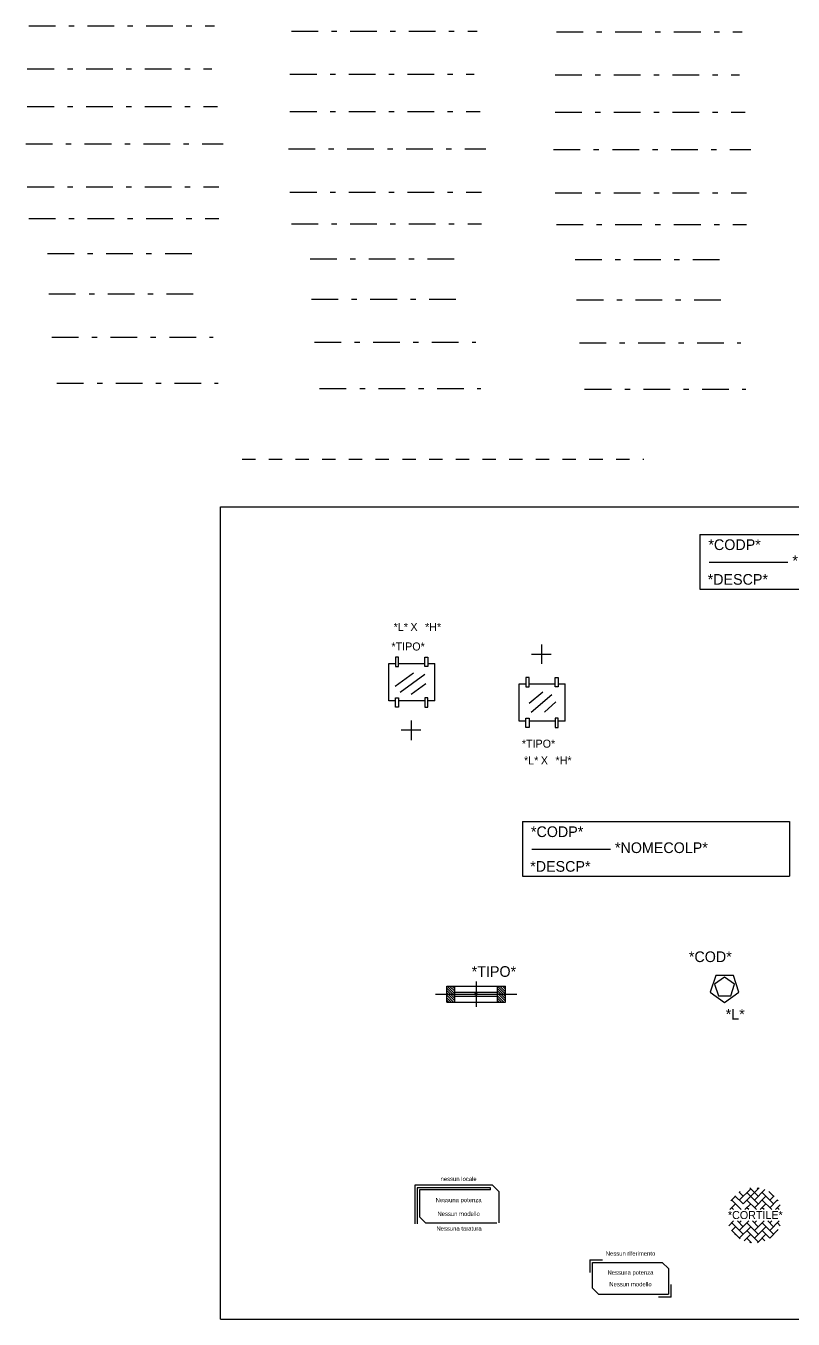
# Model space of a CAD drawing. Extents: x -3.3 to 36.8, y 0.3 to 24.5.
# Drawn here: x -3.29 to 11.08, y 0.25 to 24.49 of the extents above; entities that cross this region are included whole.
import ezdxf
from ezdxf.enums import TextEntityAlignment as Align

# ---------------------------------------------------------------- set-up
doc = ezdxf.new("R2010")
doc.units = 0
for name, pattern in [('CONF1', [1, 0.5, -0.25, 0, -0.25]), ('CONF10', [1, 0.5, -0.25, 0, -0.25]), ('CONF11', [1, 0.5, -0.25, 0, -0.25]), ('CONF12', [1, 0.5, -0.25, 0, -0.25]), ('CONF13', [1, 0.5, -0.25, 0, -0.25]), ('CONF14', [1, 0.5, -0.25, 0, -0.25]), ('CONF15', [1, 0.5, -0.25, 0, -0.25]), ('CONF16', [1, 0.5, -0.25, 0, -0.25]), ('CONF17', [1, 0.5, -0.25, 0, -0.25]), ('CONF18', [1, 0.5, -0.25, 0, -0.25]), ('CONF19', [1, 0.5, -0.25, 0, -0.25]), ('CONF2', [1, 0.5, -0.25, 0, -0.25]), ('CONF20', [1, 0.5, -0.25, 0, -0.25]), ('CONF21', [1, 0.5, -0.25, 0, -0.25]), ('CONF22', [1, 0.5, -0.25, 0, -0.25]), ('CONF23', [1, 0.5, -0.25, 0, -0.25]), ('CONF24', [1, 0.5, -0.25, 0, -0.25]), ('CONF25', [1, 0.5, -0.25, 0, -0.25]), ('CONF26', [1, 0.5, -0.25, 0, -0.25]), ('CONF27', [1, 0.5, -0.25, 0, -0.25]), ('CONF28', [1, 0.5, -0.25, 0, -0.25]), ('CONF29', [1, 0.5, -0.25, 0, -0.25]), ('CONF3', [1, 0.5, -0.25, 0, -0.25]), ('CONF30', [1, 0.5, -0.25, 0, -0.25]), ('CONF4', [1, 0.5, -0.25, 0, -0.25]), ('CONF5', [1, 0.5, -0.25, 0, -0.25]), ('CONF6', [1, 0.5, -0.25, 0, -0.25]), ('CONF7', [1, 0.5, -0.25, 0, -0.25]), ('CONF8', [1, 0.5, -0.25, 0, -0.25]), ('CONF9', [1, 0.5, -0.25, 0, -0.25]), ('SPECIALE', [0.5, 0.25, -0.25])]:
    doc.linetypes.add(name, pattern=pattern)
doc.layers.get('0').update_dxf_attribs({"linetype": 'CONTINUOUS'})

# ---------------------------------------------------------------- blocks, each defined once
blk = doc.blocks.new('TABCOLORI')
at = {"color": 0, "linetype": 'CONTINUOUS'}
for p, q in [((0, 1.026674), (0, 0)), ((0, 1.026674), (5.001577, 1.026674)), ((0, 0), (5.001577, 0))]:
    blk.add_line(p, q, dxfattribs=at)
at = {"color": 7, "linetype": 'CONTINUOUS'}
for p, q in [((5.001577, 1.026674), (5.001577, 0)), ((0.174728, 0.509845), (1.649434, 0.509845))]:
    blk.add_line(p, q, dxfattribs=at)
at = {"color": 7, "flags": 8}
for tag, p in [('CODP', (0.159297, 0.733963)), ('NOMECOLP', (1.73185, 0.433644)), ('DESCP', (0.145319, 0.084435))]:
    blk.add_attdef(tag, p, '', height=0.2, dxfattribs=at)
blk = doc.blocks.new('ETICHETTAPAN')
at = {"color": 1, "linetype": 'CONTINUOUS'}
for p, q in [((1.22, 0.704), (-0.237, 0.704)), ((-0.237, 0.704), (-0.237, -0.018)), ((1.181, 0.619), (-0.15, 0.619)), ((-0.15, 0.619), (-0.15, 0.116)), ((1.336, 0.588), (1.22, 0.704)), ((1.336, 0.588), (1.336, 0)), ((-0.15, 0.116), (-0.034, 0)), ((-0.034, 0), (1.298, 0))]:
    blk.add_line(p, q, dxfattribs=at)
at = {"color": 5, "linetype": 'CONTINUOUS'}
for p, q in [((1.181, 0.658), (-0.191, 0.658)), ((-0.191, 0.658), (-0.191, -0.018)), ((1.181, 0.619), (1.181, 0.658))]:
    blk.add_line(p, q, dxfattribs=at)
at = {"color": 7, "linetype": 'CONTINUOUS'}
for tag, flags, p in [('NLOC', 8, (0.585, 0.824)), ('POTENZA', 8, (0.585, 0.428)), ('MODELLO', 8, (0.585, 0.17)), ('TARATURA', 8, (0.593, -0.105)), ('LINK', 9, (0.601, -0.274)), ('RIF', 9, (0.601, -0.437))]:
    blk.add_attdef(tag, text='', height=0.08, dxfattribs=dict(at, flags=flags)).set_placement(p, align=Align.MIDDLE_CENTER)
blk = doc.blocks.new('FINLUCUP')
at = {"color": 0}
for p, q in [((-0.419, 0.555), (-0.419, 1.253)), ((-0.419, 1.253), (-0.29, 1.253)), ((-0.419, 0.555), (-0.419, 1.253)), ((-0.419, 1.253), (-0.29, 1.253)), ((-0.233, 1.253), (0.258, 1.253)), ((-0.233, 1.253), (0.258, 1.253)), ((0.315, 1.253), (0.444, 1.253)), ((0.315, 1.253), (0.444, 1.253)), ((0.444, 0.555), (0.444, 1.253)), ((0.444, 0.555), (0.444, 1.253)), ((-0.298, 0.828), (0.043, 1.075)), ((-0.207, 0.713), (0.258, 1.055)), ((0.274, 0.868), (0.004, 0.674)), ((-0.29, 0.555), (-0.419, 0.555)), ((-0.29, 0.555), (-0.419, 0.555)), ((0.258, 0.555), (-0.233, 0.555)), ((0.258, 0.555), (-0.233, 0.555)), ((0.444, 0.555), (0.315, 0.555)), ((0.444, 0.555), (0.315, 0.555))]:
    blk.add_line(p, q, dxfattribs=at)
at = {"color": 0, "linetype": 'CONTINUOUS'}
for p, q in [((0.184, 0), (-0.184, 0)), ((0, 0.184), (0, -0.184))]:
    blk.add_line(p, q, dxfattribs=at)
at = {"color": 0}
for points in [[(-0.29, 1.373), (-0.29, 1.198), (-0.233, 1.198), (-0.233, 1.373)], [(0.315, 1.373), (0.315, 1.198), (0.258, 1.198), (0.258, 1.373)], [(-0.29, 0.435), (-0.29, 0.61), (-0.233, 0.61), (-0.233, 0.435)], [(0.315, 0.435), (0.315, 0.61), (0.258, 0.61), (0.258, 0.435)]]:
    blk.add_lwpolyline(points, close=True, dxfattribs=at)
blk.add_text('X', height=0.15, dxfattribs=at).set_placement((-0.012, 1.862))
at = {"color": 0, "flags": 8}
blk.add_attdef('LARGHEZZA', text='', height=0.15, dxfattribs=at).set_placement((-0.058, 1.862), align=Align.RIGHT)
blk.add_attdef('ALTEZZA', (0.263, 1.862), '', height=0.15, dxfattribs=at)
blk.add_attdef('TIPO', text='', height=0.15, dxfattribs=at).set_placement((-0.367, 1.451), align=Align.BOTTOM_LEFT)
blk = doc.blocks.new('FINLUCDWN')
at = {"color": 0, "linetype": 'BYBLOCK'}
for p, q in [((-0.184, 0), (0.184, 0)), ((0, 0.184), (0, -0.184))]:
    blk.add_line(p, q, dxfattribs=at)
at = {"color": 0}
for p, q in [((-0.419, -1.253), (-0.419, -0.555)), ((-0.419, -0.555), (-0.29, -0.555)), ((-0.233, -0.555), (0.258, -0.555)), ((0.315, -0.555), (0.444, -0.555)), ((0.444, -1.253), (0.444, -0.555)), ((-0.29, -1.253), (-0.419, -1.253)), ((0.258, -1.253), (-0.233, -1.253)), ((0.444, -1.253), (0.315, -1.253))]:
    blk.add_line(p, q, dxfattribs=at)
for p, q in [((-0.23, -0.92), (0.028, -0.708)), ((-0.194, -1.086), (0.193, -0.758)), ((0.054, -1.086), (0.268, -0.892))]:
    blk.add_line(p, q)
for points in [[(-0.29, -0.435), (-0.29, -0.61), (-0.233, -0.61), (-0.233, -0.435)], [(0.315, -0.435), (0.315, -0.61), (0.258, -0.61), (0.258, -0.435)], [(-0.29, -1.373), (-0.29, -1.198), (-0.233, -1.198), (-0.233, -1.373)], [(0.315, -1.373), (0.315, -1.198), (0.258, -1.198), (0.258, -1.373)]]:
    blk.add_lwpolyline(points, close=True, dxfattribs=at)
at = {"color": 0, "linetype": 'BYBLOCK'}
blk.add_text('X', height=0.15, dxfattribs=at).set_placement((-0.012, -2.066))
at = {"color": 0, "flags": 8}
blk.add_attdef('TIPO', text='', height=0.15, dxfattribs=at).set_placement((-0.367, -1.797), align=Align.BOTTOM_LEFT)
at = {"color": 0, "linetype": 'BYBLOCK', "flags": 8}
blk.add_attdef('LARGHEZZA', text='', height=0.15, dxfattribs=at).set_placement((-0.058, -2.066), align=Align.RIGHT)
blk.add_attdef('ALTEZZA', (0.263, -2.066), '', height=0.15, dxfattribs=at)
blk = doc.blocks.new('ETICHETTA')
at = {"color": 5}
for p, q in [((-0.051, 0.648), (-0.051, 0.411)), ((-0.051, 0.648), (0.186, 0.648)), ((1.475, -0.051), (1.475, 0.186)), ((1.475, -0.051), (1.238, -0.051))]:
    blk.add_line(p, q, dxfattribs=at)
at = {"color": 1, "linetype": 'CONTINUOUS'}
for p, q in [((0, 0.116), (0, 0.597)), ((0, 0.597), (1.308, 0.597)), ((1.424, 0.481), (1.308, 0.597)), ((1.424, 0.481), (1.424, 0)), ((0, 0.116), (0.116, 0)), ((0.116, 0), (1.424, 0))]:
    blk.add_line(p, q, dxfattribs=at)
at = {"color": 7, "linetype": 'CONTINUOUS'}
for tag, flags, p in [('LINK', 9, (0.713, 0.973)), ('RIF', 8, (0.713, 0.764)), ('POTENZA', 8, (0.713, 0.408)), ('MODELLO', 8, (0.713, 0.189))]:
    blk.add_attdef(tag, text='', height=0.08, dxfattribs=dict(at, flags=flags)).set_placement(p, align=Align.MIDDLE_CENTER)
blk = doc.blocks.new('PON', base_point=(10.9387, 6.2482))
at = {"color": 0}
for p, q in [((10.775922, 6.486865), (10.673552, 6.171804)), ((10.94156, 6.454919), (10.75512, 6.319463)), ((10.75512, 6.319463), (10.826333, 6.10029)), ((11.107197, 6.486865), (10.775922, 6.486865)), ((11.128, 6.319463), (10.94156, 6.454919)), ((11.056786, 6.10029), (11.128, 6.319463)), ((11.209567, 6.171804), (11.107197, 6.486865)), ((10.673552, 6.171804), (10.94156, 5.977085)), ((10.826333, 6.10029), (11.056786, 6.10029)), ((10.94156, 5.977085), (11.209567, 6.171804))]:
    blk.add_line(p, q, dxfattribs=at)
at = {"color": 0, "linetype": 'CONTINUOUS', "flags": 8}
for tag, p in [('TIPO', (10.67496, 6.735338)), ('LUNG', (11.14156, 5.659101))]:
    blk.add_attdef(tag, text='', height=0.2, dxfattribs=at).set_placement(p, align=Align.CENTER)
blk = doc.blocks.new('FIN')
at = {"color": 0}
for p, q in [((-0.763, 0), (0.763, 0)), ((-0.55, 0.15), (0.55, 0.15)), ((-0.55, -0.15), (-0.55, 0.15)), ((-0.4, -0.037), (-0.55, 0.113)), ((-0.4, -0.082), (-0.55, 0.068)), ((-0.4, -0.127), (-0.55, 0.023)), ((-0.4, 0.008), (-0.542, 0.15)), ((-0.4, 0.053), (-0.497, 0.15)), ((-0.4, 0.098), (-0.452, 0.15)), ((-0.4, 0.143), (-0.407, 0.15)), ((-0.4, -0.15), (-0.4, 0.15)), ((-0.4, 0.036), (0.4, 0.036)), ((0, 0.24), (0, -0.24)), ((0.4, -0.15), (0.4, 0.15)), ((0.55, -0.044), (0.4, 0.106)), ((0.55, -0.089), (0.4, 0.061)), ((0.55, -0.134), (0.4, 0.016)), ((0.551, 0), (0.401, 0.15)), ((0.55, 0.046), (0.446, 0.15)), ((0.55, 0.091), (0.491, 0.15)), ((0.55, 0.135), (0.535, 0.15)), ((0.55, -0.15), (0.55, 0.15)), ((-0.422, -0.15), (-0.55, -0.022)), ((-0.467, -0.15), (-0.55, -0.067)), ((-0.512, -0.15), (-0.55, -0.112)), ((-0.55, -0.15), (0.55, -0.15)), ((-0.4, -0.036), (0.4, -0.036)), ((0.521, -0.15), (0.4, -0.029)), ((0.476, -0.15), (0.4, -0.074)), ((0.431, -0.15), (0.4, -0.119))]:
    blk.add_line(p, q, dxfattribs=at)
for radius in [0.0215, 0.0185, 0.0155, 0.0122, 0.00923, 0.00625]:
    blk.add_circle((0, 0), radius, dxfattribs=at)
at = {"color": 0, "flags": 8}
blk.add_attdef('TIPO', text='', height=0.2, dxfattribs=at).set_placement((0.333, 0.324), align=Align.CENTER)
at = {"color": 0, "flags": 9}
blk.add_attdef('ALTEZZA', (0.15, -0.365), '', height=0.2, dxfattribs=at)
blk = doc.blocks.new('LOCCORT')
at = {"color": 0}
for p, q in [((-0.307, 0.276), (-0.093, 0.49)), ((0.05, 0.347), (-0.106, 0.503)), ((-0.022, 0.419), (0.063, 0.503)), ((0.05, 0.49), (0.032, 0.507)), ((-0.466, 0.26), (-0.378, 0.347)), ((-0.27, 0.097), (-0.449, 0.276)), ((-0.236, 0.205), (-0.389, 0.358)), ((-0.236, 0.347), (-0.31, 0.422)), ((-0.307, 0.419), (-0.29, 0.435)), ((-0.236, 0.205), (0.021, 0.461)), ((0.05, 0.205), (-0.164, 0.419)), ((0.015, 0.097), (-0.164, 0.276)), ((-0.022, 0.276), (0.174, 0.472)), ((-0.022, 0.134), (0.192, 0.347)), ((0.335, 0.205), (0.121, 0.419)), ((0.3, 0.097), (0.121, 0.276)), ((0.335, 0.347), (0.247, 0.435)), ((0.263, 0.419), (0.267, 0.422)), ((0.263, 0.276), (0.345, 0.358)), ((0.263, 0.134), (0.41, 0.28)), ((0.423, 0.26), (0.406, 0.276)), ((-0.486, 0.097), (-0.378, 0.205)), ((-0.413, 0.097), (-0.449, 0.134)), ((-0.201, 0.097), (-0.093, 0.205)), ((-0.128, 0.097), (-0.164, 0.134)), ((0.084, 0.097), (0.192, 0.205)), ((0.157, 0.097), (0.121, 0.134)), ((0.369, 0.097), (0.459, 0.187)), ((0.442, 0.097), (0.406, 0.134)), ((-0.502, -0.205), (-0.413, -0.115)), ((-0.453, -0.298), (-0.378, -0.223)), ((-0.236, -0.365), (-0.449, -0.152)), ((-0.236, -0.223), (-0.343, -0.115)), ((-0.307, -0.294), (-0.128, -0.115)), ((-0.307, -0.152), (-0.27, -0.115)), ((-0.307, -0.437), (-0.093, -0.223)), ((0.05, -0.365), (-0.164, -0.152)), ((0.05, -0.223), (-0.058, -0.115)), ((-0.022, -0.294), (0.157, -0.115)), ((-0.022, -0.152), (0.015, -0.115)), ((-0.022, -0.437), (0.192, -0.223)), ((0.335, -0.365), (0.121, -0.152)), ((0.335, -0.223), (0.227, -0.115)), ((0.263, -0.294), (0.442, -0.115)), ((0.263, -0.152), (0.3, -0.115)), ((0.459, -0.205), (0.406, -0.152)), ((-0.29, -0.453), (-0.449, -0.294)), ((-0.389, -0.376), (-0.378, -0.365)), ((-0.217, -0.49), (-0.093, -0.365)), ((0.05, -0.508), (-0.164, -0.294)), ((-0.076, -0.525), (-0.164, -0.437)), ((0.032, -0.525), (0.192, -0.365)), ((0.267, -0.44), (0.121, -0.294)), ((0.174, -0.49), (0.121, -0.437)), ((0.263, -0.437), (0.423, -0.278)), ((0.41, -0.298), (0.406, -0.294)), ((-0.106, -0.521), (-0.093, -0.508))]:
    blk.add_line(p, q, dxfattribs=at)
at = {"color": 0, "flags": 8}
blk.add_attdef('CORTILE', text='', height=0.15, dxfattribs=at).set_placement((-0.006, -0.004), align=Align.MIDDLE_CENTER)

msp = doc.modelspace()

# ---------------------------------------------------------------- linework, layer by layer
at = {"color": 7, "linetype": 'CONF1'}
msp.add_line((-3.234, 24.487), (0.244, 24.487), dxfattribs=at)
at = {"color": 7, "linetype": 'CONF11'}
msp.add_line((1.683, 24.391), (5.161, 24.391), dxfattribs=at)
at = {"color": 7, "linetype": 'CONF21'}
msp.add_line((6.645, 24.377), (10.124, 24.377), dxfattribs=at)
at = {"color": 7, "linetype": 'CONF2'}
msp.add_line((-3.261, 23.679), (0.191, 23.679), dxfattribs=at)
at = {"color": 7, "linetype": 'CONF12'}
msp.add_line((1.656, 23.583), (5.107, 23.583), dxfattribs=at)
at = {"color": 7, "linetype": 'CONF22'}
msp.add_line((6.618, 23.569), (10.07, 23.569), dxfattribs=at)
at = {"color": 7, "linetype": 'CONF3'}
msp.add_line((-3.261, 22.978), (0.298, 22.978), dxfattribs=at)
at = {"color": 7, "linetype": 'CONF13'}
msp.add_line((1.656, 22.882), (5.215, 22.882), dxfattribs=at)
at = {"color": 7, "linetype": 'CONF23'}
msp.add_line((6.618, 22.868), (10.177, 22.868), dxfattribs=at)
at = {"color": 7, "linetype": 'CONF4'}
msp.add_line((-3.288, 22.278), (0.406, 22.278), dxfattribs=at)
at = {"color": 7, "linetype": 'CONF14'}
msp.add_line((1.629, 22.181), (5.322, 22.181), dxfattribs=at)
at = {"color": 7, "linetype": 'CONF24'}
msp.add_line((6.591, 22.168), (10.285, 22.168), dxfattribs=at)
at = {"color": 7, "linetype": 'CONF5'}
msp.add_line((-3.261, 21.469), (0.325, 21.469), dxfattribs=at)
at = {"color": 7, "linetype": 'CONF15'}
msp.add_line((1.656, 21.373), (5.242, 21.373), dxfattribs=at)
at = {"color": 7, "linetype": 'CONF25'}
msp.add_line((6.618, 21.36), (10.204, 21.36), dxfattribs=at)
at = {"color": 7, "linetype": 'CONF6'}
msp.add_line((-3.234, 20.877), (0.325, 20.877), dxfattribs=at)
at = {"color": 7, "linetype": 'CONF16'}
msp.add_line((1.683, 20.78), (5.242, 20.78), dxfattribs=at)
at = {"color": 7, "linetype": 'CONF26'}
msp.add_line((6.645, 20.767), (10.204, 20.767), dxfattribs=at)
at = {"color": 7, "linetype": 'CONF7'}
msp.add_line((-2.883, 20.219), (0.029, 20.219), dxfattribs=at)
at = {"color": 7, "linetype": 'CONF17'}
msp.add_line((2.033, 20.122), (4.945, 20.122), dxfattribs=at)
at = {"color": 7, "linetype": 'CONF27'}
msp.add_line((6.996, 20.109), (9.908, 20.109), dxfattribs=at)
at = {"color": 7, "linetype": 'CONF8'}
msp.add_line((-2.856, 19.464), (-0.025, 19.464), dxfattribs=at)
at = {"color": 7, "linetype": 'CONF18'}
msp.add_line((2.06, 19.368), (4.891, 19.368), dxfattribs=at)
at = {"color": 7, "linetype": 'CONF28'}
msp.add_line((7.023, 19.354), (9.854, 19.354), dxfattribs=at)
at = {"color": 7, "linetype": 'CONF9'}
msp.add_line((-2.802, 18.656), (0.218, 18.656), dxfattribs=at)
at = {"color": 7, "linetype": 'CONF19'}
msp.add_line((2.114, 18.56), (5.134, 18.56), dxfattribs=at)
at = {"color": 7, "linetype": 'CONF29'}
msp.add_line((7.077, 18.546), (10.097, 18.546), dxfattribs=at)
at = {"color": 7, "linetype": 'CONF10'}
msp.add_line((-2.706, 17.789), (0.314, 17.789), dxfattribs=at)
at = {"color": 7, "linetype": 'CONF20'}
msp.add_line((2.211, 17.692), (5.23, 17.692), dxfattribs=at)
at = {"color": 7, "linetype": 'CONF30'}
msp.add_line((7.173, 17.679), (10.193, 17.679), dxfattribs=at)
at = {"color": 7, "linetype": 'SPECIALE'}
msp.add_line((0.76, 16.367), (8.282, 16.367), dxfattribs=at)
at = {"color": 7, "linetype": 'CONTINUOUS'}
for p, q in [((0.353, 0.253), (0.353, 15.473)), ((0.353, 15.473), (26.043, 15.473)), ((0.353, 0.253), (26.043, 0.253))]:
    msp.add_line(p, q, dxfattribs=at)

# ---------------------------------------------------------------- block references
for name, p, values in [('TABCOLORI', (9.33, 13.931), {'CODP': '*CODP*', 'DESCP': '*DESCP*', 'NOMECOLP': '*NOMECOLP*'}), ('FINLUCUP', (3.923, 11.287), {'ALTEZZA': '*H*', 'LARGHEZZA': '*L*', 'TIPO': '*TIPO*'}), ('FINLUCDWN', (6.364, 12.714), {'ALTEZZA': '*H*', 'LARGHEZZA': '*L*', 'TIPO': '*TIPO*'}), ('PON', (9.789, 6.457), {'TIPO': '*COD*', 'LUNG': '*L*'}), ('FIN', (5.141, 6.343), {'TIPO': '*TIPO*'}), ('ETICHETTAPAN', (4.228, 2.057), {'TARATURA': 'Nessuna taratura', 'NLOC': 'nessun locale', 'POTENZA': 'Nessuna potenza', 'MODELLO': 'Nessun modello'}), ('ETICHETTA', (7.318, 0.719), {'MODELLO': 'Nessun modello', 'POTENZA': 'Nessuna potenza', 'RIF': 'Nessun riferimento'})]:
    msp.add_blockref(name, p).add_auto_attribs(values)
ref = msp.add_blockref('TABCOLORI', (6.008, 8.553))
ref.add_attrib('CODP', '*CODP*', (6.167, 9.287), dxfattribs={"height": 0.2})
ref.add_attrib('DESCP', '*DESCP*', (6.153, 8.637), dxfattribs={"height": 0.2})
ref.add_attrib('NOMECOLP', '*NOMECOLP*', (7.74, 8.987), dxfattribs={"height": 0.2})
ref = msp.add_blockref('LOCCORT', (10.374, 2.208))
ref.add_attrib('CORTILE', '*CORTILE*', dxfattribs={"color": 0, "height": 0.15}).set_placement((10.368, 2.204), align=Align.MIDDLE_CENTER)

doc.saveas('drawing.dxf')
